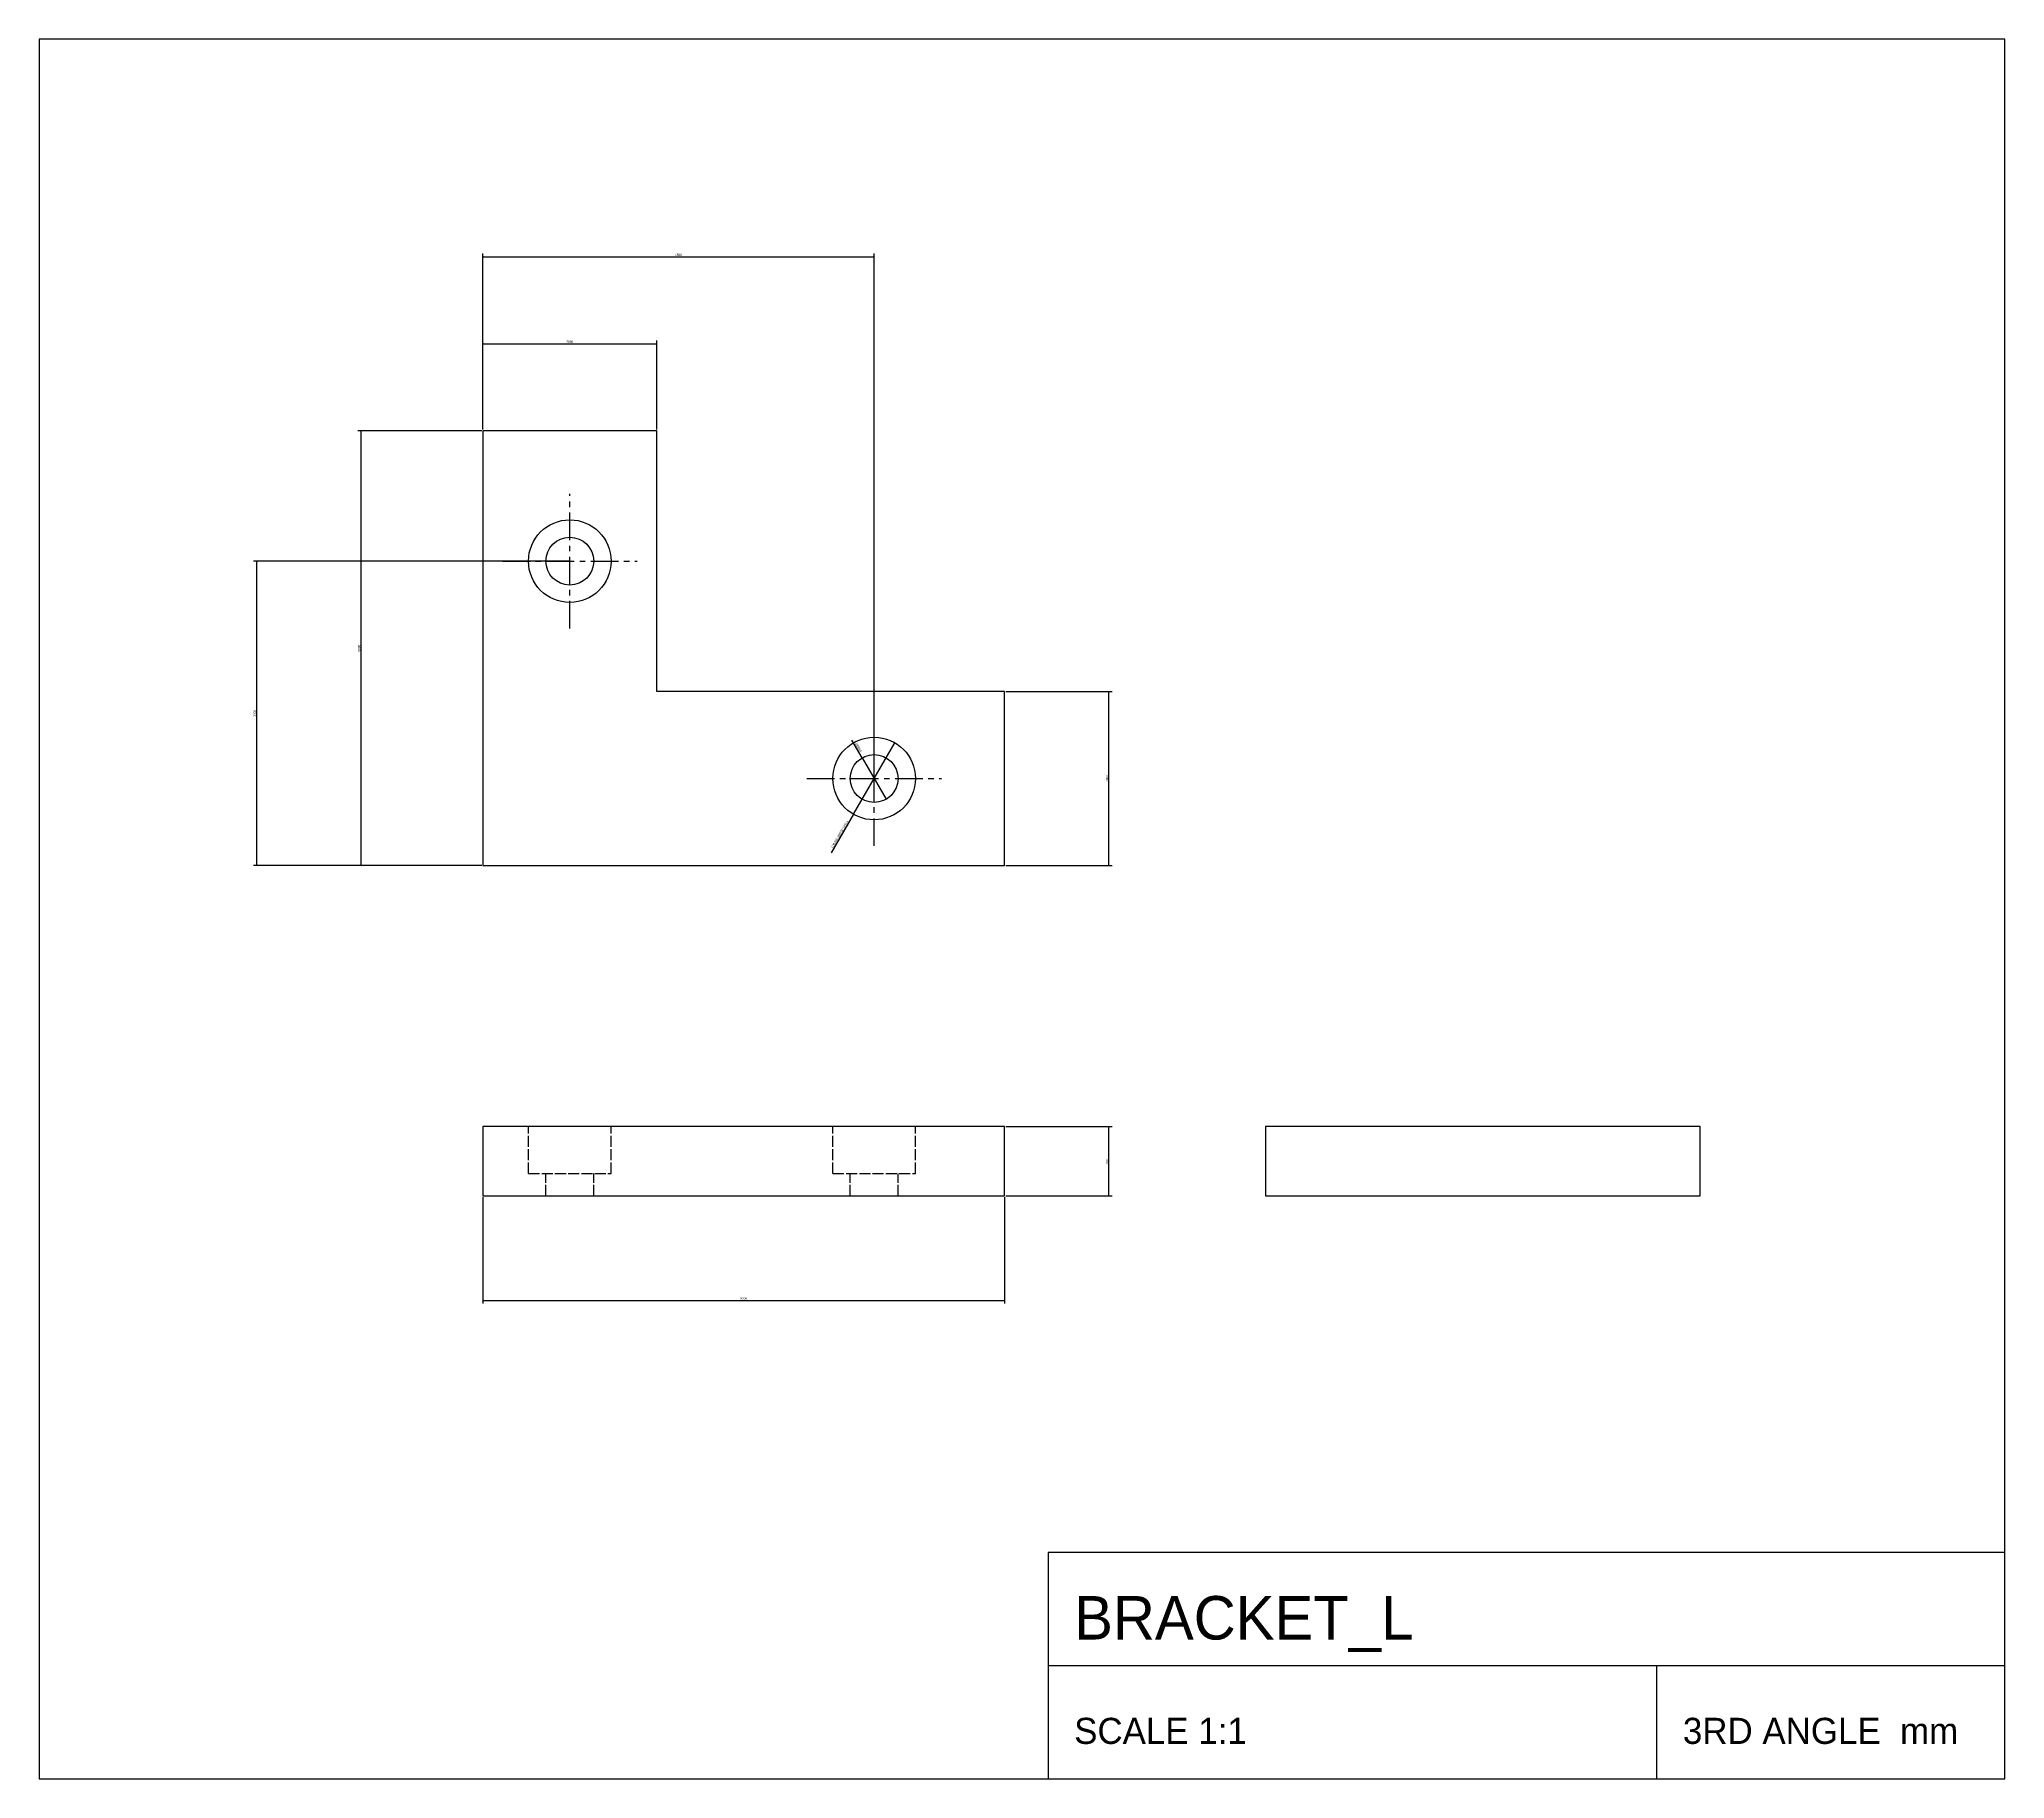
# Model space of a CAD drawing. Header units: millimetres. Extents: x -51 to 175, y -67 to 133.
import ezdxf

# ---------------------------------------------------------------- set-up
doc = ezdxf.new("R2010")
doc.units = ezdxf.units.MM
doc.linetypes.add('CENTER', pattern=[5.08, 3.175, -0.635, 0.635, -0.635])
doc.linetypes.add('DASHED', pattern=[1.524, 1.27, -0.254])
for name, color, linetype in [('CENTER', 1, 'CENTER'), ('DIM', 4, 'CONTINUOUS'), ('HIDDEN', 3, 'DASHED'), ('OUTLINE', 7, 'CONTINUOUS'), ('TITLE', 8, 'CONTINUOUS')]:
    doc.layers.add(name, color=color, linetype=linetype)
doc.styles.add('OpenSansCondensed-Light', font='OpenSansCondensed-Light.ttf')
doc.dimstyles.new('EZDXF', dxfattribs={"dimtxt": 0.25, "dimasz": 0.175, "dimexe": 0.375, "dimexo": 0.125, "dimgap": 0.1, "dimtad": 1, "dimlfac": 100, "dimzin": 12, "dimdsep": 46, "dimtxsty": 'OpenSansCondensed-Light', "dimblk": 'ARCHTICK', "dimcen": 2.5, "dimazin": 3, "dimtfac": 0.5, "dimtmove": 2, "dimatfit": 3})

# ---------------------------------------------------------------- blocks, each defined once
blk = doc.blocks.new('_ARCHTICK')
at = {"color": 0, "linetype": 'BYBLOCK', "const_width": 0.15}
blk.add_lwpolyline([(-0.5, -0.5), (0.5, 0.5)], dxfattribs=at)

msp = doc.modelspace()

# ---------------------------------------------------------------- linework, layer by layer
at = {"layer": 'CENTER'}
for p, q in [((10, 65.25), (10, 80.75)), ((2.25, 73), (17.75, 73)), ((45, 40.25), (45, 55.75)), ((37.25, 48), (52.75, 48))]:
    msp.add_line(p, q, dxfattribs=at)
at = {"layer": 'HIDDEN'}
for p, q in [((5.25, 2.6), (5.25, 8)), ((14.75, 2.6), (14.75, 8)), ((40.25, 2.6), (40.25, 8)), ((49.75, 2.6), (49.75, 8)), ((5.25, 2.6), (14.75, 2.6)), ((7.25, 0), (7.25, 2.6)), ((12.75, 0), (12.75, 2.6)), ((40.25, 2.6), (49.75, 2.6)), ((42.25, 0), (42.25, 2.6)), ((47.75, 0), (47.75, 2.6))]:
    msp.add_line(p, q, dxfattribs=at)
at = {"layer": 'OUTLINE'}
for p, q in [((20, 88), (0, 88)), ((0, 88), (0, 38)), ((20, 58), (20, 88)), ((60, 58), (20, 58)), ((60, 38), (60, 58)), ((0, 38), (60, 38)), ((60, 8), (0, 8)), ((0, 8), (0, 0)), ((60, 0), (60, 8)), ((140, 8), (90, 8)), ((90, 8), (90, 0)), ((140, 0), (140, 8)), ((0, 0), (60, 0)), ((90, 0), (140, 0))]:
    msp.add_line(p, q, dxfattribs=at)
for centre, radius in [((10, 73), 4.75), ((10, 73), 2.75), ((45, 48), 4.75), ((45, 48), 2.75)]:
    msp.add_circle(centre, radius, dxfattribs=at)
at = {"layer": 'TITLE'}
for p, q in [((175, 133), (-51, 133)), ((-51, 133), (-51, -67)), ((175, -67), (175, 133)), ((175, -41), (65, -41)), ((65, -41), (65, -67)), ((175, -67), (175, -41)), ((65, -54), (175, -54)), ((135, -67), (135, -54)), ((-51, -67), (175, -67)), ((65, -67), (175, -67))]:
    msp.add_line(p, q, dxfattribs=at)

# ---------------------------------------------------------------- texts
for s, height, p in [('BRACKET_L', 5, (68, -51)), ('SCALE 1:1', 3, (68, -63)), ('3RD ANGLE  mm', 3, (138, -63))]:
    msp.add_text(s, height=height, dxfattribs=at).set_placement(p)

# ---------------------------------------------------------------- dimensions: what is measured, and where the dimension line sits
at = {"layer": 'DIM'}
for base, p1, p2 in [((0, 108), (0, 88), (45, 48)), ((0, 98), (0, 88), (20, 88)), ((0, -12), (0, 0), (60, 0))]:
    msp.add_linear_dim(base=base, p1=p1, p2=p2, dimstyle='EZDXF', dxfattribs=at).render()
for base, p1, p2 in [((-14, 38), (0, 38), (0, 88)), ((-26, 38), (0, 38), (10, 73)), ((72, 38), (60, 38), (60, 58)), ((72, 0), (60, 0), (60, 8))]:
    msp.add_linear_dim(base=base, p1=p1, p2=p2, angle=90, dimstyle='EZDXF', dxfattribs=at).render()
for p1, p2, text in [((47.375, 52.11362), (42.625, 43.88638), "C'BORE %%c<> DP5.4"), ((46.375, 45.61843), (43.625, 50.38157), '2-%%c<>')]:
    msp.add_diameter_dim_2p(p1=p1, p2=p2, text=text, dimstyle='EZDXF', dxfattribs=at).render()

doc.saveas('drawing.dxf')
